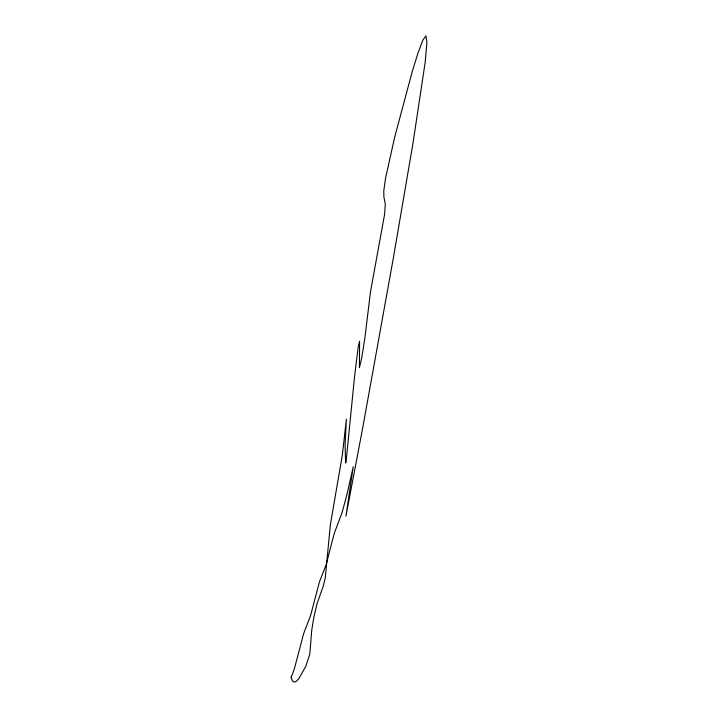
<?xml version="1.0" encoding="UTF-8"?>
<svg xmlns="http://www.w3.org/2000/svg" width="718" height="718" viewBox="0 0 718 718"><rect width="100%" height="100%" fill="white"/><g stroke="black" fill="none" stroke-linecap="round" stroke-linejoin="round"><path stroke-width="1.08" d="M291.077 677.11L292.325 680.835L294.111 682.1L296.274 681.337L298.67 678.959L305.733 666.466L309.799 654.107L311.774 629.83L314.035 616.385L317.078 603.596L323.405 585.691L325.299 577.649L330.361 524.678L342.36 454.97L346.372 419.15L345.071 445.241L345.636 463.092L346.094 461.414L354.557 376.627L358.201 347.009L359.583 341.238L359.44 367.688L361.71 357.968L364.87 338.133L370.434 292.118L384.552 214.637L385.315 204.145L383.897 196.974L383.78 190.961L385.575 178.037L394.721 136.976L412.267 71.477L418.029 52.935L422.776 40.235L425.927 35.9L426.923 42.434L425.164 62.367L412.85 144.067L393.141 259.18L362.617 428.386L345.95 516.107L353.238 466.736L347.198 493.544L342.181 512.239L334.642 532.379A62.008 6.39 -81.3 0 0 332.999 538.114L326.134 564.734L320.165 580.027A60.815 6.265 -81.3 0 0 318.998 583.537L310.49 615.9L304.522 631.239A57.485 5.923 -81.3 0 0 303.355 634.703L294.856 666.995A66.343 6.839 -81.3 0 1 293.662 670.756L292.89 672.928A73.389 7.566 -81.3 0 1 291.077 677.11"/></g></svg>
